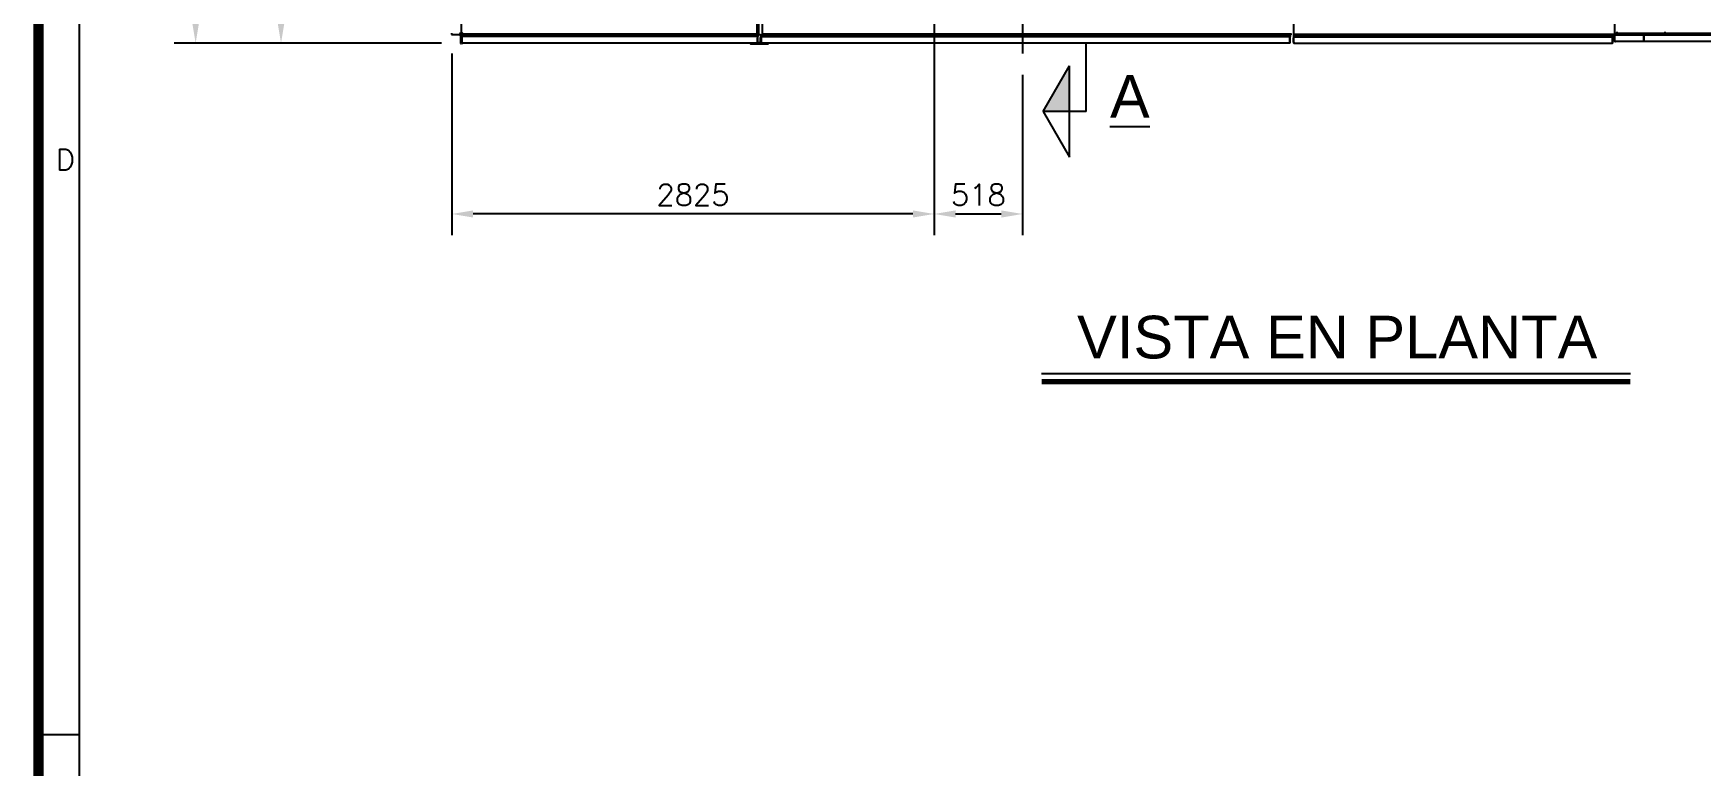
# Model space of a CAD drawing. Header units: millimetres. Extents: x 0 to 55611, y 0 to 32827.
# Drawn here: x 402 to 10171, y 19354 to 23646 of the extents above; entities that cross this region are included whole.
import ezdxf
from ezdxf.enums import TextEntityAlignment as Align

# ---------------------------------------------------------------- set-up
doc = ezdxf.new("R2010")
doc.units = ezdxf.units.MM
doc.header["$LTSCALE"] = 10
doc.header["$PDSIZE"] = -1
doc.linetypes.add('CENTER', pattern=[50.8, 31.75, -6.35, 6.35, -6.35])
doc.linetypes.add('SLD-Continua', pattern=[0])
doc.layers.add('FIMSA-CENTROS', color=3, linetype='CENTER')
doc.layers.add('STRUC', color=5, linetype='SLD-Continua')
doc.styles.add('1', font='romans.shx', dxfattribs={"height": 125})
doc.styles.add('2', font='arial.ttf', dxfattribs={"height": 250})
doc.styles.add('Sans Serif', font='sanss___.ttf', dxfattribs={"width": 0.8})
doc.styles.get("Standard").update_dxf_attribs({"font": 'romans.shx'})
doc.dimstyles.new('50', dxfattribs={"dimscale": 0, "dimtxt": 125, "dimasz": 125, "dimexe": 125, "dimexo": 125, "dimgap": 50, "dimtad": 1, "dimdec": 0, "dimlfac": 49.861111, "dimzin": 1, "dimtxsty": '1', "dimcen": 2.5, "dimclrd": 1, "dimclre": 1, "dimadec": 0, "dimazin": 0, "dimtfac": 1, "dimtdec": 0, "dimtmove": 0, "dimatfit": 3, "dimfxl": 1, "dimtzin": 1, "dimarcsym": 0})

# ---------------------------------------------------------------- blocks, each defined once
blk = doc.blocks.new('*D99')
at = {"color": 1, "lineweight": -2, "transparency": 16777216}
for p, q in [((2790.8, 28073.3), (1227.1, 28073.3)), ((1352.1, 27948.3), (1352.1, 23713.9)), ((2790.8, 23588.9), (1227.1, 23588.9))]:
    blk.add_line(p, q, dxfattribs=at)
at = {"color": 1, "transparency": 16777216}
for points in [[(1331.2, 27948.3), (1372.9, 27948.3), (1352.1, 28073.3)], [(1331.2, 23713.9), (1372.9, 23713.9), (1352.1, 23588.9)]]:
    blk.add_solid(points, dxfattribs=at)
at = {"layer": 'Defpoints', "color": 0, "transparency": 16777216}
for p in [(2915.8, 28073.3), (1352.1, 23588.9), (2915.8, 23588.9)]:
    blk.add_point(p, dxfattribs=at)
at = {"color": 0, "transparency": 16777216, "insert": (1177.1, 25831.1), "char_height": 125, "attachment_point": 2, "rotation": 90, "style": '1'}
blk.add_mtext('4484', dxfattribs=at)
blk = doc.blocks.new('*D100')
at = {"color": 1, "lineweight": -2, "transparency": 16777216}
for p, q in [((2990.5, 25831.1), (1727.1, 25831.1)), ((1852.1, 23713.9), (1852.1, 25706.1)), ((2790.8, 23588.9), (1727.1, 23588.9))]:
    blk.add_line(p, q, dxfattribs=at)
at = {"color": 1, "transparency": 16777216}
for points in [[(1831.2, 25706.1), (1872.9, 25706.1), (1852.1, 25831.1)], [(1831.2, 23713.9), (1872.9, 23713.9), (1852.1, 23588.9)]]:
    blk.add_solid(points, dxfattribs=at)
at = {"layer": 'Defpoints', "color": 0, "transparency": 16777216}
for p in [(1852.1, 25831.1), (3115.5, 25831.1), (2915.8, 23588.9)]:
    blk.add_point(p, dxfattribs=at)
at = {"color": 0, "transparency": 16777216, "insert": (1677.1, 24710), "char_height": 125, "attachment_point": 2, "rotation": 90, "style": '1'}
blk.add_mtext('2242', dxfattribs=at)
blk = doc.blocks.new('*D104')
at = {"color": 1, "lineweight": -2, "transparency": 16777216}
for p, q in [((5677, 23836), (5677, 22463.9)), ((6194.7, 23403.2), (6194.7, 22463.9)), ((5802, 22588.9), (6069.7, 22588.9))]:
    blk.add_line(p, q, dxfattribs=at)
at = {"color": 1, "transparency": 16777216}
for points in [[(5802, 22609.7), (5802, 22568), (5677, 22588.9)], [(6069.7, 22609.7), (6069.7, 22568), (6194.7, 22588.9)]]:
    blk.add_solid(points, dxfattribs=at)
at = {"layer": 'Defpoints', "color": 0, "transparency": 16777216}
for p in [(5677, 23961), (6194.7, 23528.2), (6194.7, 22588.9)]:
    blk.add_point(p, dxfattribs=at)
at = {"color": 0, "transparency": 16777216, "insert": (5935.8, 22763.9), "char_height": 125, "attachment_point": 2, "style": '1'}
blk.add_mtext('518', dxfattribs=at)
blk = doc.blocks.new('*D105')
at = {"color": 1, "lineweight": -2, "transparency": 16777216}
for p, q in [((5677, 23836), (5677, 22463.9)), ((2852.1, 23527.6), (2852.1, 22463.9)), ((5552, 22588.9), (2977.1, 22588.9))]:
    blk.add_line(p, q, dxfattribs=at)
at = {"color": 1, "transparency": 16777216}
for points in [[(2977.1, 22609.7), (2977.1, 22568), (2852.1, 22588.9)], [(5552, 22609.7), (5552, 22568), (5677, 22588.9)]]:
    blk.add_solid(points, dxfattribs=at)
at = {"layer": 'Defpoints', "color": 0, "transparency": 16777216}
for p in [(5677, 23961), (2852.1, 23652.6), (2852.1, 22588.9)]:
    blk.add_point(p, dxfattribs=at)
at = {"color": 0, "transparency": 16777216, "insert": (4264.6, 22763.9), "char_height": 125, "attachment_point": 2, "style": '1'}
blk.add_mtext('2825', dxfattribs=at)

msp = doc.modelspace()

# ---------------------------------------------------------------- hatches: boundary and pattern name
h = msp.add_hatch(color=1)
h.dxf.hatch_style = 1
h.paths.add_polyline_path([(6314.8, 23188.9), (6468.6, 23188.9), (6468.6, 23455.5)])

# ---------------------------------------------------------------- linework, layer by layer
msp.add_line((671.7, 1241.1), (671.7, 31841.1))
at = {"color": 7, "linetype": 'SLD-Continua', "lineweight": 25}
for p, q in [((2850.7, 23646.5), (2850.7, 23640.1)), ((2850.7, 23640.1), (2897, 23640.1)), ((2903.4, 23633.8), (2903.4, 23587.5)), ((2903.4, 23587.5), (2909.7, 23587.5)), ((2909.7, 23633.8), (2909.7, 23620.9)), ((2909.7, 23595), (2909.7, 23587.5)), ((4602.5, 23584.6), (4602.5, 23588.9)), ((4602.6, 23583.8), (4602.5, 23583.8)), ((4602.6, 23588.9), (4602.6, 23584.6)), ((4602.6, 23584.6), (4602.6, 23588.9)), ((4602.6, 23588.9), (4602.6, 23584.6)), ((4602.6, 23583.8), (4602.6, 23583.8)), ((4702.6, 23583.8), (4602.6, 23583.8)), ((4602.6, 23583.8), (4602.6, 23583.8)), ((4667.1, 23590.2), (4642.6, 23590.2)), ((4702.6, 23589.4), (4702.6, 23584.6))]:
    msp.add_line(p, q, dxfattribs=at)
at = {"color": 1}
for p, q in [((6566.2, 23188.9), (6566.2, 23588.9)), ((6314.8, 23188.9), (6468.6, 23455.5)), ((6468.6, 22922.4), (6468.6, 23455.5)), ((6566.2, 23188.9), (6314.8, 23188.9)), ((6314.8, 23188.9), (6468.6, 22922.4))]:
    msp.add_line(p, q, dxfattribs=at)
at = {"color": 6}
msp.add_line((6305.8, 21655.1), (9753.6, 21655.1), dxfattribs=at)
at = {"color": 0}
msp.add_line((431.7, 19541.1), (671.7, 19541.1), dxfattribs=at)
at = {"const_width": 60}
msp.add_lwpolyline([(431.7, 32081.1), (49125.3, 32081.1), (49125.3, 1001.1), (431.7, 1001.1)], close=True, dxfattribs=at)
at = {"color": 7, "linetype": 'SLD-Continua', "lineweight": 25, "flags": 128}
for points in [[(4602.5, 23583.8), (4602.5, 23583.8), (4602.5, 23583.9), (4602.5, 23583.9), (4602.5, 23584), (4602.5, 23584.2), (4602.5, 23584.3), (4602.5, 23584.4), (4602.5, 23584.6)], [(4602.6, 23584.6), (4602.6, 23584.4), (4602.6, 23584.3), (4602.6, 23584.2), (4602.6, 23584), (4602.6, 23583.9), (4602.6, 23583.9), (4602.6, 23583.8), (4602.6, 23583.8)], [(4602.6, 23583.8), (4602.6, 23583.8), (4602.6, 23583.9), (4602.6, 23583.9), (4602.6, 23584), (4602.6, 23584.2), (4602.6, 23584.3), (4602.6, 23584.4), (4602.6, 23584.6)], [(4602.6, 23584.6), (4602.6, 23584.4), (4602.6, 23584.3), (4602.6, 23584.2), (4602.6, 23584), (4602.6, 23583.9), (4602.6, 23583.9), (4602.6, 23583.8), (4602.6, 23583.8)], [(4702.6, 23590.2), (4702.6, 23590.1), (4702.6, 23590.1), (4702.6, 23590), (4702.6, 23589.9), (4702.6, 23589.8), (4702.6, 23589.7), (4702.6, 23589.5), (4702.6, 23589.4)], [(4702.6, 23584.6), (4702.6, 23584.4), (4702.6, 23584.3), (4702.6, 23584.2), (4702.6, 23584), (4702.6, 23583.9), (4702.6, 23583.9), (4702.6, 23583.8), (4702.6, 23583.8)]]:
    msp.add_lwpolyline(points, dxfattribs=at)
at = {"color": 6, "const_width": 30}
msp.add_lwpolyline([(6305.8, 21607.2), (9753.6, 21607.2)], dxfattribs=at)
at = {"color": 7, "linetype": 'SLD-Continua', "lineweight": 25}
for radius in [12.7, 6.35]:
    msp.add_arc((2897, 23633.8), radius, 0, 90, dxfattribs=at)
at = {"layer": 'FIMSA-CENTROS', "ltscale": 0.833333}
msp.add_line((6194.7, 27168.2), (6194.7, 23528.2), dxfattribs=at)
at = {"layer": 'STRUC', "linetype": 'SLD-Continua', "lineweight": 25}
for p, q in [((2906.1, 24566.5), (2906.1, 23642.8)), ((4649.6, 23637.8), (4649.6, 24517)), ((2906.1, 23642.8), (2905.9, 23642.8)), ((2909.2, 23646), (2906.1, 23642.8)), ((2906.1, 23642.8), (2909.2, 23646)), ((2906.1, 23642.7), (2906.1, 23642.8)), ((2906.1, 23642.8), (4639.7, 23642.8)), ((2914.7, 23651.5), (2909.2, 23646)), ((4639.7, 23646), (4639.7, 23718.3)), ((4639.7, 23642.8), (4639.7, 23646)), ((4639.7, 23636.5), (4639.7, 23642.8)), ((4669.1, 23720.3), (4669.1, 23637.8)), ((4672.4, 23644.1), (4672.4, 23637.8)), ((4672.4, 23644.1), (7766, 23644.1)), ((4672.4, 23644.1), (4672.4, 23637.8)), ((4672.4, 23644.1), (4672.4, 23644.1)), ((7766, 23644.1), (7766, 23637.8)), ((7782.9, 23645.3), (7782.9, 23717.6)), ((7782.9, 23642.2), (7782.9, 23645.3)), ((7782.9, 23642.2), (9661.9, 23642.2)), ((7782.9, 23635.8), (7782.9, 23642.2)), ((9661.9, 23645.3), (9661.9, 23717.6)), ((9661.9, 23642.2), (9661.9, 23645.3)), ((9677.2, 23645.3), (9661.9, 23645.3)), ((9661.9, 23635.8), (9661.9, 23642.2)), ((9677.2, 23645.3), (9677.2, 23654.9)), ((9958.2, 23645.3), (9677.2, 23645.3)), ((9743.5, 23639.8), (9743.5, 23645.3)), ((9747.7, 23639.8), (9747.7, 23645.3)), ((9755.9, 23639.8), (9755.9, 23645.3)), ((9760, 23639.8), (9760, 23645.3)), ((9921.3, 23639.8), (9921.3, 23645.3)), ((9925.5, 23639.8), (9925.5, 23645.3)), ((9933.7, 23639.8), (9933.7, 23645.3)), ((9937.8, 23639.8), (9937.8, 23645.3)), ((9955.5, 23645.3), (9955.5, 23635.8)), ((9958.2, 23645.3), (9958.2, 23654.9)), ((10108.8, 23645.3), (9958.2, 23645.3)), ((9969.9, 23639.8), (9969.9, 23645.3)), ((9974.1, 23639.8), (9974.1, 23645.3)), ((9982.3, 23639.8), (9982.3, 23645.3)), ((9986.4, 23639.8), (9986.4, 23645.3)), ((10031, 23645.3), (10031, 23635.8)), ((10132.6, 23645.3), (10108.8, 23645.3)), ((10132.6, 23645.3), (10132.6, 23635.8)), ((11240.8, 23645.3), (10132.6, 23645.3)), ((10147.7, 23639.8), (10147.7, 23645.3)), ((10151.9, 23639.8), (10151.9, 23645.3)), ((10160.1, 23639.8), (10160.1, 23645.3)), ((10164.2, 23639.8), (10164.2, 23645.3)), ((2909.4, 23636.5), (4639.7, 23636.5)), ((2909.7, 23636.5), (2909.7, 23633.8)), ((2915.8, 23627), (2909.7, 23627)), ((2909.7, 23595), (2909.7, 23620.9)), ((2912.7, 23620.9), (2912.7, 23626.1)), ((2912.7, 23595), (2912.7, 23620.9)), ((2912.7, 23589.7), (2912.7, 23595)), ((4638.9, 23627), (2915.8, 23627)), ((4638.9, 23588.9), (2915.8, 23588.9)), ((3011.3, 23636.5), (3011.3, 23627)), ((4543.4, 23636.5), (4543.4, 23627)), ((4645, 23627), (4638.9, 23627)), ((4645, 23636.5), (4639.7, 23636.5)), ((4642, 23626.1), (4642, 23620.9)), ((4642, 23595), (4642, 23620.9)), ((4642, 23595), (4642, 23589.7)), ((4645, 23636.5), (4645, 23627)), ((4645, 23595), (4645, 23620.9)), ((4659.9, 23637.8), (4649.6, 23637.8)), ((4659.9, 23637.8), (4659.9, 23628.3)), ((4659.9, 23637.8), (4660, 23637.8)), ((4659.9, 23628.3), (4660, 23628.3)), ((4659.9, 23621.4), (4659.9, 23597)), ((4660, 23637.8), (4660, 23628.3)), ((4660, 23637.8), (4672.4, 23637.8)), ((4660, 23628.3), (4666.8, 23628.3)), ((4660.3, 23597), (4660.3, 23621.4)), ((4663.7, 23621.4), (4663.7, 23627.3)), ((4663.7, 23621.4), (4663.7, 23597)), ((4663.7, 23591.1), (4663.7, 23597)), ((4664.9, 23597), (4664.9, 23621.4)), ((4666.4, 23590.2), (4666.7, 23590.2)), ((4666.8, 23628.3), (4667.1, 23628.3)), ((4667.1, 23628.3), (7754.6, 23628.3)), ((4667.1, 23590.2), (7754.6, 23590.2)), ((4667.1, 23590.2), (4667.1, 23590.2)), ((4672.4, 23637.8), (6210.8, 23637.8)), ((4672.4, 23637.8), (4672.4, 23637.8)), ((4761.6, 23637.8), (4761.6, 23628.3)), ((6127.9, 23637.8), (6127.9, 23628.3)), ((6128, 23637.8), (6128, 23628.3)), ((6210.8, 23637.8), (6229.6, 23637.8)), ((6229.6, 23637.8), (6229.6, 23628.3)), ((6229.6, 23637.8), (7742.3, 23637.8)), ((7659.4, 23637.8), (7659.4, 23628.3)), ((7659.5, 23637.8), (7659.5, 23628.3)), ((7742.3, 23637.8), (7761.1, 23637.8)), ((7754.6, 23628.3), (7761.1, 23628.3)), ((7759.2, 23597), (7759.2, 23621.4)), ((7761.1, 23637.8), (7761.1, 23628.3)), ((7761.1, 23637.8), (7766, 23637.8)), ((7761.4, 23597), (7761.4, 23621.4)), ((7780.6, 23635.8), (7780.6, 23626.3)), ((7780.6, 23635.8), (7782.9, 23635.8)), ((7780.6, 23626.3), (7786.7, 23626.3)), ((7780.6, 23594.3), (7780.6, 23620.2)), ((7782.9, 23635.8), (9661.9, 23635.8)), ((7783.6, 23625.4), (7783.6, 23620.2)), ((7783.6, 23594.3), (7783.6, 23620.2)), ((7783.6, 23594.3), (7783.6, 23589)), ((7786.7, 23626.3), (9645.8, 23626.3)), ((7786.7, 23588.2), (9645.8, 23588.2)), ((7882.2, 23635.8), (7882.2, 23626.3)), ((9550.3, 23635.8), (9550.3, 23626.3)), ((9645.8, 23626.3), (9651.9, 23626.3)), ((9648.9, 23620.2), (9648.9, 23625.4)), ((9648.9, 23594.3), (9648.9, 23620.2)), ((9648.9, 23589), (9648.9, 23594.3)), ((9651.9, 23635.8), (9651.9, 23626.3)), ((9651.9, 23594.3), (9651.9, 23620.2)), ((9660.3, 23603.8), (9660.3, 23629.7)), ((9666.4, 23635.8), (9661.9, 23635.8)), ((9663.3, 23629.7), (9663.3, 23635)), ((9663.3, 23603.8), (9663.3, 23629.7)), ((9663.3, 23598.6), (9663.3, 23603.8)), ((9831.6, 23635.8), (9666.4, 23635.8)), ((9831.6, 23597.7), (9666.4, 23597.7)), ((9743.5, 23639.8), (9745, 23639)), ((9758.6, 23639), (9745, 23639)), ((9758.6, 23639), (9760, 23639.8)), ((12164.2, 23635.8), (9831.6, 23635.8)), ((12164.2, 23597.7), (9831.6, 23597.7)), ((9832.8, 23634.8), (9832.8, 23629.7)), ((9832.8, 23603.8), (9832.8, 23629.7)), ((9832.8, 23603.8), (9832.8, 23598.7)), ((9834.7, 23603.8), (9834.7, 23629.7)), ((9921.3, 23639.8), (9922.8, 23639)), ((9936.4, 23639), (9922.8, 23639)), ((9936.4, 23639), (9937.8, 23639.8)), ((9969.9, 23639.8), (9971.4, 23639)), ((9985, 23639), (9971.4, 23639)), ((9985, 23639), (9986.4, 23639.8)), ((10147.7, 23639.8), (10149.2, 23639)), ((10162.8, 23639), (10149.2, 23639)), ((10162.8, 23639), (10164.2, 23639.8))]:
    msp.add_line(p, q, dxfattribs=at)
at = {"layer": 'STRUC', "linetype": 'SLD-Continua', "lineweight": 25, "flags": 128}
for points in [[(4669.1, 23647.3), (4669.2, 23645.5), (4669.4, 23643.7), (4669.7, 23642), (4670.1, 23640.6), (4670.6, 23639.4), (4671.1, 23638.5), (4671.8, 23638), (4672.4, 23637.8)], [(4672.4, 23644.1), (4672.2, 23644.2), (4672, 23644.4), (4671.8, 23644.7), (4671.6, 23645.1), (4671.5, 23645.5), (4671.4, 23646.1), (4671.3, 23646.7), (4671.3, 23647.3)], [(7765.9, 23644.1), (7765.7, 23644.2), (7765.5, 23644.4), (7765.3, 23644.7), (7765.2, 23645.1), (7765, 23645.5), (7764.9, 23646.1), (7764.9, 23646.7), (7764.9, 23647.3)]]:
    msp.add_lwpolyline(points, dxfattribs=at)
at = {"layer": 'STRUC', "linetype": 'SLD-Continua', "lineweight": 25}
for centre, radius, start, end in [((2915.8, 23620.9), 6.1, 120.52232, 180), ((2915.8, 23595), 6.1, 180, 239.47768), ((2915.8, 23620.9), 6.1, 90, 120.52232), ((2915.8, 23595), 6.1, 239.47768, 270), ((4638.9, 23620.9), 6.1, 59.47768, 90), ((4638.9, 23595), 6.1, 270, 300.52232), ((4638.9, 23620.9), 6.1, 0, 59.47768), ((4638.9, 23595), 6.1, 300.52232, 0), ((4666.7, 23621.4), 6.83, 90, 180), ((4666.7, 23597), 6.83, 180, 260.6832), ((4667.1, 23621.4), 6.83, 120, 180), ((4667.1, 23597), 6.83, 180, 240), ((4667.1, 23621.4), 6.83, 90.00071, 120.0125), ((4667.1, 23621.4), 6.83, 90.00071, 120.0125), ((4652.2, 23622), 12.7, 357.42923, 24.93053), ((4652.2, 23596.4), 12.7, 335.06947, 2.57077), ((7746.5, 23622), 12.7, 357.42923, 24.93053), ((7754.6, 23621.4), 6.83, 360, 60), ((7746.5, 23596.4), 12.7, 335.06947, 2.57077), ((7754.6, 23597), 6.83, 300, 0), ((7786.7, 23620.2), 6.1, 120.52232, 180), ((7786.7, 23594.3), 6.1, 180, 239.47768), ((7786.7, 23620.2), 6.1, 90, 120.52232), ((7786.7, 23594.3), 6.1, 239.47768, 270), ((9645.8, 23620.2), 6.1, 59.47768, 90), ((9645.8, 23594.3), 6.1, 270, 300.52232), ((9645.8, 23620.2), 6.1, 0, 59.47768), ((9645.8, 23594.3), 6.1, 300.52232, 0), ((9666.4, 23629.7), 6.1, 120.52232, 180), ((9666.4, 23603.8), 6.1, 180, 239.47768), ((9666.4, 23629.7), 6.1, 90, 120.52232), ((9666.4, 23603.8), 6.1, 239.47768, 270), ((9745.6, 23642.9), 3.71, 236.21322, 303.78678), ((9751.8, 23653.1), 13.9, 252.78503, 287.21497), ((9758, 23642.9), 3.71, 236.21322, 303.78678), ((9827.4, 23630), 7.27, 357.70335, 41.79759), ((9827.4, 23603.5), 7.27, 318.20241, 2.29665), ((9923.4, 23642.9), 3.71, 236.21322, 303.78678), ((9929.6, 23653.1), 13.9, 252.78503, 287.21497), ((9935.8, 23642.9), 3.71, 236.21322, 303.78678), ((9972, 23642.9), 3.71, 236.21322, 303.78678), ((9978.2, 23653.1), 13.9, 252.78503, 287.21497), ((9984.4, 23642.9), 3.71, 236.21322, 303.78678), ((10149.8, 23642.9), 3.71, 236.21322, 303.78678), ((10156, 23653.1), 13.9, 252.78503, 287.21497), ((10162.2, 23642.9), 3.71, 236.21322, 303.78678)]:
    msp.add_arc(centre, radius, start, end, dxfattribs=at)
for centre, major_axis, ratio, start_param, end_param in [((4667.1, 23597), (0, 6.83), 0.999539, 2.617994, 3.141593), ((4667.1, 23597), (0, 6.83), 0.999539, 2.617994, 3.141593), ((7754.6, 23621.4), (6.83, 0), 0.999774, 1.047198, 1.570796), ((7754.6, 23621.4), (6.83, 0), 0.999774, 1.047198, 1.570796), ((7754.6, 23597), (6.83, 0), 0.999774, 4.712389, 5.235988), ((7754.6, 23597), (6.83, 0), 0.999774, 4.712389, 5.235988), ((9831.6, 23629.7), (0, 6.1), 0.373885, 5.713889, 6.283185), ((9831.6, 23629.7), (0, 6.1), 0.373885, 5.713889, 6.283185), ((9831.6, 23603.8), (0, 6.1), 0.373885, 3.141593, 3.710889), ((9831.6, 23603.8), (0, 6.1), 0.373885, 3.141593, 3.710889)]:
    msp.add_ellipse(centre, major_axis=major_axis, ratio=ratio, start_param=start_param, end_param=end_param, dxfattribs=at)

# ---------------------------------------------------------------- texts
at = {"color": 6, "style": 'Sans Serif'}
msp.add_text('%%UA', height=250, dxfattribs=at).set_placement((6822.6, 23151.8), align=Align.CENTER)
at = {"color": 6, "style": '2'}
msp.add_text('VISTA EN PLANTA', height=250, dxfattribs=at).set_placement((6513.6, 21743.3))
at = {"color": 0, "insert": (532.8, 22968.5), "char_height": 123.7, "attachment_point": 1}
msp.add_mtext('D', dxfattribs=at)

# ---------------------------------------------------------------- dimensions: what is measured, and where the dimension line sits
for base, p1, p2, picture, middle in [((1352.1, 23588.9), (2915.8, 28073.3), (2915.8, 23588.9), '*D99', (1352.1, 25831.1)), ((1852.1, 25831.1), (2915.8, 23588.9), (3115.5, 25831.1), '*D100', (1852.1, 24710))]:
    dim = msp.add_linear_dim(base=base, p1=p1, p2=p2, angle=90, dimstyle='50', override={"dimscale": 1, "dimlfac": 1})
    dim.commit()
    dim.dimension.update_dxf_attribs({"geometry": picture, "text_midpoint": middle, "dimtype": 160})
for base, p2, picture, middle in [((2852.1, 22588.9), (2852.1, 23652.6), '*D105', (4264.6, 22588.9)), ((6194.7, 22588.9), (6194.7, 23528.2), '*D104', (5935.8, 22588.9))]:
    dim = msp.add_linear_dim(base=base, p1=(5677, 23961), p2=p2, dimstyle='50', override={"dimscale": 1, "dimlfac": 1})
    dim.commit()
    dim.dimension.update_dxf_attribs({"geometry": picture, "text_midpoint": middle, "dimtype": 160})

doc.saveas('drawing.dxf')
